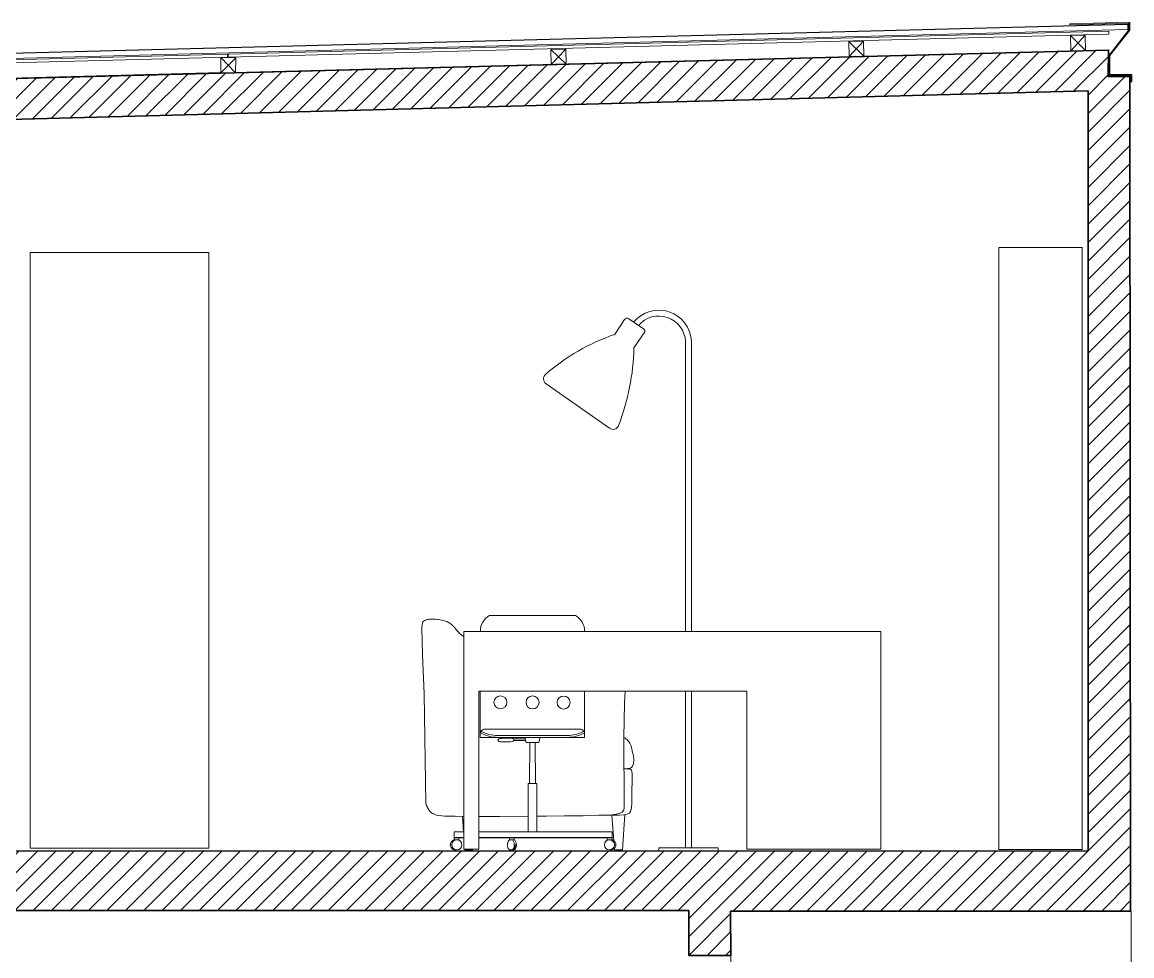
# Model space of a CAD drawing. Header units: metres. Extents: x -2569 to 4336, y -4195 to 694.
# Drawn here: x 3601.1 to 3973.6, y -834.2 to -520.8 of the extents above; entities that cross this region are included whole.
import ezdxf

# ---------------------------------------------------------------- set-up
doc = ezdxf.new("R2010")
doc.units = ezdxf.units.M
doc.header["$LTSCALE"] = 5
doc.header["$MEASUREMENT"] = 0
for name, color, linetype, lineweight in [('A-ELEV-MBE1', 7, 'Continuous', 35), ('A-FLOR-LEVL', 7, 'Continuous', 35), ('A-FURN', 253, 'Continuous', 18), ('A-SECT-PATT', 8, 'Continuous', 18), ('A-WALL-FULL', 7, 'Continuous', 35), ('MURI NON SEZIONATI', 170, 'Continuous', 18), ('TETTO', 36, 'Continuous', 18), ('TETTO ESTERNO', 56, 'Continuous', 25)]:
    doc.layers.add(name, color=color, linetype=linetype, lineweight=lineweight)

msp = doc.modelspace()

# ---------------------------------------------------------------- hatches: boundary and pattern name
at = {"layer": 'A-SECT-PATT'}
h = msp.add_hatch(dxfattribs=at)
h.set_pattern_fill('ANSI31', color=256, scale=35)
h.paths.add_polyline_path([(3972.97, -539.04), (3965.74, -539.04), (3965.83, -530.19), (3672.77, -537.81), (3672.77, -537.86), (3671.33, -537.84), (3483.85, -542.72), (3483.85, -542.72), (3478.85, -542.85), (3382.94, -545.34), (3382.94, -538.96), (3368.94, -538.96), (3368.68, -819), (3382.94, -819.01), (3824.91, -819.02), (3824.91, -834.04), (3838.97, -834.04), (3838.97, -819.16), (3838.97, -834.04), (3838.97, -834.04), (3838.97, -819.16), (3958.97, -819.16), (3973.22, -819.16)])
h.paths.add_polyline_path([(3382.94, -799.04), (3382.94, -558.97), (3518.57, -555.46), (3672.64, -551.46), (3958.97, -543.85), (3958.97, -798.9), (3834.83, -798.95), (3834.83, -798.95), (3814.83, -798.95), (3598.44, -799.04), (3523.44, -799.04)], flags=16)
h.paths.add_polyline_path([(3404.59, -798.61), (3404.59, -787.54), (3417.04, -787.54), (3417.04, -786.39), (3404.59, -786.39), (3404.59, -784.77), (3487.72, -784.77), (3486.92, -784.72), (3484.99, -784.61), (3482.93, -784.49), (3475.39, -784.06), (3470.41, -783.78), (3465.65, -783.5), (3461.92, -783.29), (3458.09, -783.07), (3457.23, -783.06), (3455.92, -783.04), (3452.25, -783), (3450.7, -782.99), (3449.17, -783), (3446.69, -783.02), (3444.21, -783.12), (3443.1, -783.21), (3441.57, -783.44), (3439.05, -783.95), (3436.17, -784.28), (3433.43, -784.49), (3430.89, -784.52), (3429.17, -784.55), (3426.1, -784.58), (3422.1, -784.55), (3420.56, -784.5), (3419.88, -784.47), (3419.19, -784.43), (3418.4, -784.39), (3417.91, -784.33), (3417.25, -784.28), (3416.1, -784.18), (3415.1, -784.02), (3414.64, -783.94), (3413.57, -783.76), (3412.32, -783.57), (3411.38, -783.5), (3410.91, -783.47), (3410.51, -783.46), (3409.71, -783.4), (3408.36, -783.3), (3407.38, -783.11), (3406.49, -782.94), (3405.9, -782.52), (3404.96, -781.84), (3404.62, -781.12), (3404.29, -780.41), (3404.03, -778.62), (3404.21, -777.76), (3404.35, -777.09), (3404.64, -776.28), (3403.26, -774.9), (3402.63, -774.27), (3401.21, -773), (3400.19, -772.23), (3399.38, -771.76), (3398.78, -771.46), (3398.42, -771.32), (3397.84, -771.24), (3397.61, -771.26), (3397.19, -771.33), (3396.65, -771.48), (3396.05, -771.63), (3395.79, -771.68), (3395.55, -771.7), (3394.8, -771.7), (3394.28, -770.62), (3394.51, -769.16), (3394.81, -768.42), (3394.99, -767.97), (3395.48, -766.96), (3396.18, -765.86), (3396.77, -764.99), (3397.22, -764.32), (3397.66, -763.81), (3398.48, -762.75), (3399.45, -761.68), (3400.03, -761.03), (3400.41, -760.61), (3401.45, -759.63), (3402.43, -758.79), (3403.6, -757.89), (3404.54, -757.3), (3405.48, -756.72), (3406.29, -756.37), (3406.91, -756.1), (3407.96, -755.77), (3409.14, -755.33), (3410.73, -755.08), (3411.67, -754.89), (3412.69, -754.79), (3414.02, -754.68), (3418.44, -754.59), (3423.55, -754.72), (3428.21, -754.98), (3430.81, -755.13), (3432.67, -755.25), (3445.07, -752.78), (3463.13, -752.01), (3480.87, -752.93), (3489.43, -754.16), (3495.85, -755.7), (3497.04, -756.43), (3498.49, -756.51), (3500.9, -756.63), (3503.3, -756.9), (3505.84, -757.24), (3507.06, -757.45), (3510.5, -758.27), (3512.17, -758.81), (3514.14, -759.65), (3516.55, -760.84), (3518.4, -761.89), (3520.18, -763), (3522.27, -764.44), (3524.52, -766.16), (3525.98, -767.27), (3527.45, -768.87), (3528.73, -770.27), (3529.58, -771.66), (3530.35, -773.15), (3530.53, -773.81), (3530.75, -774.56), (3530.59, -775.97), (3529.97, -777), (3529.48, -777.61), (3528.99, -778.21), (3528.67, -778.64), (3528.07, -779.53), (3527.66, -780.12), (3526.26, -781.75), (3524.55, -782.48), (3523.03, -782.58), (3522.21, -782.55), (3521.75, -782.54), (3521.2, -782.5), (3520.35, -782.5), (3519.4, -782.61), (3518.61, -782.79), (3517.79, -783.1), (3516.52, -783.83), (3515.53, -784.64), (3515.5, -784.77), (3528.81, -784.77), (3528.81, -786.39), (3518.07, -786.39), (3518.07, -787.54), (3528.81, -787.54), (3528.81, -798.61)], flags=0)
h.paths.add_polyline_path([(3404.4, -780.6), (3404.67, -781.29), (3404.86, -781.52), (3404.52, -781.06)], flags=0)
h.paths.add_polyline_path([(3405.28, -782.05), (3405.82, -782.5), (3406.39, -782.78), (3405.59, -782.43)], flags=0)
h.paths.add_polyline_path([(3394.41, -770.81), (3394.65, -771.59), (3395.15, -771.67), (3394.51, -771.45)], flags=0)
h.paths.add_polyline_path([(3412.46, -767.68), (3414.91, -766.23), (3416.13, -765.8), (3418.24, -765.06), (3420.24, -764.56), (3423.56, -763.85), (3426.48, -763.51), (3430.04, -763.09), (3432.3, -762.88), (3435.35, -762.65), (3438.84, -762.51), (3441.37, -762.54), (3444.45, -762.72), (3447.53, -762.95), (3450.36, -763.17), (3452.94, -763.35), (3456.86, -763.64), (3458.41, -763.71), (3460.14, -763.79), (3461.43, -763.83), (3462.72, -763.85), (3463.89, -763.87), (3464.82, -763.87), (3466.76, -763.88), (3471.04, -763.87), (3475.84, -763.83), (3478.91, -763.82), (3486.4, -763.88), (3493.29, -764.08), (3496.14, -764.24), (3500.15, -764.57), (3501.97, -764.8), (3502.97, -764.91), (3504.37, -765.13), (3505.35, -765.28), (3507.2, -765.58), (3507.95, -765.78), (3508.97, -766.05), (3510.66, -766.5), (3512.02, -766.96), (3513.24, -767.34), (3514.51, -767.76), (3515.26, -768), (3516.03, -768.26), (3516.95, -768.55), (3517.77, -768.81), (3518.46, -768.97), (3519.59, -769.23), (3520, -769.32), (3520.49, -769.41), (3521.19, -769.59), (3522.29, -769.86), (3523.28, -770.17), (3523.85, -770.33), (3525.03, -771.11), (3526.24, -772.22), (3526.84, -772.95), (3527.31, -773.48), (3527.86, -774.08), (3528.52, -774.72), (3529.2, -775.64), (3529.48, -776.01), (3530.02, -776.89), (3530.41, -776.34), (3530.54, -775.86), (3530.27, -776.59), (3529.89, -777.08), (3529.88, -776.78), (3529.73, -776.42), (3529.48, -776.01), (3528.69, -774.95), (3528.24, -774.45), (3527.86, -774.08), (3527.31, -773.48), (3526.84, -772.95), (3526.58, -772.63), (3525.97, -771.98), (3525.43, -771.48), (3524.9, -771.02), (3524.32, -770.64), (3523.72, -770.3), (3522.29, -769.86), (3521.19, -769.59), (3520.49, -769.41), (3519.9, -769.3), (3519.16, -769.13), (3518.46, -768.97), (3517.77, -768.81), (3516.95, -768.55), (3516.03, -768.26), (3515.26, -768), (3514.51, -767.76), (3513.24, -767.34), (3512.02, -766.96), (3510.94, -766.6), (3510.13, -766.36), (3508.97, -766.05), (3507.95, -765.78), (3507.2, -765.58), (3505.35, -765.28), (3504.37, -765.13), (3502.97, -764.91), (3501.97, -764.8), (3500.15, -764.57), (3496.14, -764.24), (3493.29, -764.08), (3486.4, -763.88), (3478.91, -763.82), (3475.84, -763.83), (3471.04, -763.87), (3466.76, -763.88), (3464.82, -763.87), (3463.89, -763.87), (3462.72, -763.85), (3461.43, -763.83), (3460.14, -763.79), (3458.41, -763.71), (3456.86, -763.64), (3452.94, -763.35), (3450.36, -763.17), (3447.53, -762.95), (3444.45, -762.72), (3441.37, -762.54), (3438.84, -762.51), (3435.35, -762.65), (3432.3, -762.88), (3430.36, -763.06), (3429.71, -763.13), (3426.48, -763.51), (3423.56, -763.85), (3420.24, -764.56), (3418.77, -764.92), (3417.84, -765.19), (3416.13, -765.8), (3414.91, -766.23), (3412.46, -767.68), (3411.49, -768.33), (3410.06, -769.37), (3409.67, -769.73), (3410.96, -768.69)], flags=0)
h.paths.add_polyline_path([(3603.81, -798.1), (3603.81, -598.1), (3663.81, -598.1), (3663.81, -798.1)], flags=0)
h.paths.add_polyline_path([(3805.34, -771.42), (3805.56, -771.16), (3805.2, -771.23)], flags=0)
h.paths.add_polyline_path([(3804.21, -771.37), (3804.55, -771.4), (3804.66, -771.37)], flags=0)
h.paths.add_polyline_path([(3748.72, -796.94, 1), (3745.34, -796.94, 1)], flags=0)
edge = h.paths.add_edge_path(flags=0)
edge.add_line((3736.59, -783.01), (3736.09, -746.26))
edge.add_line((3736.09, -746.26), (3735.52, -733.18))
edge.add_line((3735.52, -733.18), (3735.31, -724.25))
edge.add_line((3735.31, -724.25), (3735.38, -723.2))
edge.add_line((3735.38, -723.2), (3735.49, -722.07))
edge.add_line((3735.49, -722.07), (3736.48, -721.45))
edge.add_line((3736.48, -721.45), (3738.02, -721.18))
edge.add_line((3738.02, -721.18), (3739.42, -721.15))
edge.add_line((3739.42, -721.15), (3740.7, -721.28))
edge.add_line((3740.7, -721.28), (3742.43, -721.59))
edge.add_line((3742.43, -721.59), (3743.84, -722.05))
edge.add_line((3743.84, -722.05), (3744.44, -722.42))
edge.add_line((3744.44, -722.42), (3744.65, -722.51))
edge.add_line((3744.65, -722.51), (3745.25, -723.01))
edge.add_line((3745.25, -723.01), (3746.04, -723.67))
edge.add_line((3746.04, -723.67), (3746.64, -724.44))
edge.add_line((3746.64, -724.44), (3747.17, -725.09))
edge.add_line((3747.17, -725.09), (3747.39, -725.36))
edge.add_line((3747.39, -725.36), (3747.67, -725.68))
edge.add_line((3747.67, -725.68), (3747.99, -726.01))
edge.add_line((3747.99, -726.01), (3748.24, -726.23))
edge.add_line((3748.24, -726.23), (3748.71, -726.6))
edge.add_line((3748.71, -726.6), (3749.12, -726.87))
edge.add_line((3749.12, -726.87), (3749.38, -727.04))
edge.add_line((3749.38, -727.04), (3749.38, -725.36))
edge.add_line((3749.38, -725.36), (3754.95, -725.36))
edge.add_arc((3760.79, -725.13), 5.85, 118.2955, 182.2448, ccw=False)
edge.add_line((3758.02, -719.98), (3786.85, -719.98))
edge.add_arc((3784.07, -725.13), 5.85, -2.2448, 61.7045, ccw=False)
edge.add_line((3789.92, -725.36), (3823.83, -725.36))
edge.add_line((3823.83, -725.36), (3823.83, -628))
edge.add_arc((3814.86, -628.42), 8.98, 2.6759, 139.3519)
edge.add_line((3808.05, -622.57), (3809.7, -623.69))
edge.add_arc((3809.14, -624.52), 1, -34.2239, 55.7761, ccw=False)
edge.add_line((3809.96, -625.08), (3806.51, -630.16))
edge.add_arc((3728.69, -628.22), 77.84, 338.9972, 358.5722, ccw=False)
edge.add_arc((3799.46, -655.48), 2, 234.9303, 341.3904, ccw=False)
edge.add_line((3798.31, -657.12), (3776.98, -642.14))
edge.add_arc((3778.13, -640.5), 2, 126.9444, 234.9303, ccw=False)
edge.add_arc((3822.18, -691.05), 69.05, 108.8013, 130.9561, ccw=False)
edge.add_line((3799.93, -625.69), (3803.35, -620.59))
edge.add_arc((3804.18, -621.15), 1, 55.7761, 146.1363, ccw=False)
edge.add_line((3804.74, -620.32), (3806.39, -621.44))
edge.add_arc((3814.86, -628.42), 10.98, 2.4198, 140.526, ccw=False)
edge.add_line((3825.83, -627.95), (3825.83, -725.36))
edge.add_line((3825.83, -725.36), (3889.38, -725.36))
edge.add_line((3889.38, -725.36), (3889.38, -798.36))
edge.add_line((3889.38, -798.36), (3844.38, -798.36))
edge.add_line((3844.38, -798.36), (3844.38, -745.36))
edge.add_line((3844.38, -745.36), (3803.51, -745.36))
edge.add_line((3803.51, -745.36), (3803.37, -749.38))
edge.add_line((3803.37, -749.38), (3803.06, -760.86))
edge.add_line((3803.06, -760.86), (3804.19, -761.56))
edge.add_line((3804.19, -761.56), (3804.88, -762.39))
edge.add_line((3804.88, -762.39), (3805.41, -763.43))
edge.add_line((3805.41, -763.43), (3805.8, -764.74))
edge.add_line((3805.8, -764.74), (3806.06, -765.92))
edge.add_line((3806.06, -765.92), (3806.19, -766.48))
edge.add_line((3806.19, -766.48), (3806.47, -767.8))
edge.add_line((3806.47, -767.8), (3806.46, -768.57))
edge.add_line((3806.46, -768.57), (3806.45, -769.44))
edge.add_line((3806.45, -769.44), (3805.91, -770.9))
edge.add_line((3805.91, -770.9), (3804.73, -771.43))
edge.add_line((3804.73, -771.43), (3804.79, -771.43))
edge.add_line((3804.79, -771.43), (3805.68, -771.6))
edge.add_line((3805.68, -771.6), (3805.84, -772.48))
edge.add_line((3805.84, -772.48), (3805.87, -773.66))
edge.add_line((3805.87, -773.66), (3805.81, -780.97))
edge.add_line((3805.81, -780.97), (3805.74, -783.81))
edge.add_line((3805.74, -783.81), (3805.54, -785.56))
edge.add_line((3805.54, -785.56), (3804.77, -786.52))
edge.add_line((3804.77, -786.52), (3803.46, -786.8))
edge.add_line((3803.46, -786.8), (3802.66, -798.62))
edge.add_line((3802.66, -798.62), (3799.94, -798.62))
edge.add_line((3799.94, -798.62), (3799.91, -798.19))
edge.add_arc((3798.77, -796.94), 1.69, 261.2448, 312.5264, ccw=False)
edge.add_arc((3798.25, -796.94), 1.69, 180, 278.7552, ccw=False)
edge.add_arc((3798.25, -796.94), 1.69, 114.447, 180, ccw=False)
edge.add_line((3797.56, -795.41), (3797.56, -794.57))
edge.add_line((3797.56, -794.57), (3772.58, -794.57))
edge.add_line((3772.58, -794.57), (3766.34, -794.57))
edge.add_line((3766.34, -794.57), (3766.34, -795.38))
edge.add_ellipse((3766.2, -796.95), major_axis=(0, 1.68), ratio=0.488012, start_angle=270, end_angle=360, ccw=False)
edge.add_ellipse((3766.2, -796.95), major_axis=(0, 1.68), ratio=0.488012, start_angle=180, end_angle=270, ccw=False)
edge.add_line((3766.68, -798.63), (3765.52, -798.63))
edge.add_line((3765.52, -798.63), (3764.87, -798.63))
edge.add_ellipse((3764.87, -796.95), major_axis=(0, 1.68), ratio=0.488012, start_angle=11.103, end_angle=180, ccw=False)
edge.add_line((3764.72, -795.3), (3764.72, -795.26))
edge.add_line((3764.72, -795.26), (3764.73, -794.57))
edge.add_line((3764.73, -794.57), (3754.38, -794.57))
edge.add_line((3754.38, -794.57), (3754.38, -798.36))
edge.add_line((3754.38, -798.36), (3752.44, -798.36))
edge.add_line((3752.44, -798.36), (3752.43, -798.62))
edge.add_line((3752.43, -798.62), (3749.38, -798.62))
edge.add_line((3749.38, -798.62), (3749.38, -794.57))
edge.add_line((3749.38, -794.57), (3747.73, -794.57))
edge.add_line((3747.73, -794.57), (3747.73, -795.26))
edge.add_line((3747.73, -795.26), (3746.12, -795.26))
edge.add_line((3746.12, -795.26), (3746.12, -794.57))
edge.add_line((3746.12, -794.57), (3746.12, -792.57))
edge.add_line((3746.12, -792.57), (3749.29, -792.57))
edge.add_line((3749.29, -792.57), (3748.92, -787.37))
edge.add_line((3748.92, -787.37), (3746.47, -787.35))
edge.add_line((3746.47, -787.35), (3743.96, -787.3))
edge.add_line((3743.96, -787.3), (3742.88, -787.26))
edge.add_line((3742.88, -787.26), (3741.98, -787.22))
edge.add_line((3741.98, -787.22), (3740.98, -787.06))
edge.add_line((3740.98, -787.06), (3740.25, -786.94))
edge.add_line((3740.25, -786.94), (3739.54, -786.64))
edge.add_line((3739.54, -786.64), (3738.42, -786.16))
edge.add_line((3738.42, -786.16), (3737.79, -785.42))
edge.add_line((3737.79, -785.42), (3737.59, -785.19))
edge.add_line((3737.59, -785.19), (3737.32, -784.66))
edge.add_line((3737.32, -784.66), (3736.94, -783.9))
edge.add_line((3736.94, -783.9), (3736.59, -783.01))
h.paths.add_polyline_path([(3741.42, -721.38), (3743.1, -721.76), (3743.63, -721.99), (3742.83, -721.7), (3741.42, -721.38), (3740.09, -721.21), (3739.41, -721.17), (3738.7, -721.16), (3737.38, -721.25), (3737.23, -721.29), (3738.46, -721.16), (3739.88, -721.18)], flags=0)
h.paths.add_polyline_path([(3766.17, -761.37), (3766.43, -761.37), (3765.94, -761.28)], flags=0)
h.paths.add_polyline_path([(3761.17, -760.24), (3784.09, -760.24, 0.115129), (3789.69, -758.84, 0.14739), (3788.8, -758.13), (3756.07, -758.13, 0.14739), (3755.18, -758.84, 0.123044)], flags=0)
h.paths.add_polyline_path([(3804.73, -762.14), (3804.92, -762.49), (3804.49, -761.85), (3804.17, -761.6)], flags=0)
h.paths.add_polyline_path([(3799.13, -787.02), (3799.39, -787.01), (3799.13, -787.01)], flags=0)
h.paths.add_polyline_path([(3770.97, -792.57), (3770.97, -776.35), (3771.45, -776.35), (3771.52, -762.58), (3770.33, -762.58), (3766.17, -761.95), (3766.17, -760.86), (3754.93, -760.86), (3754.93, -759.33, 0.128582), (3761.17, -760.86), (3772.43, -760.86), (3784.09, -760.86, 0.120656), (3789.93, -759.33), (3789.93, -760.86), (3775.03, -760.86), (3774.53, -762.58), (3773.34, -762.58), (3773.42, -776.36), (3773.9, -776.36), (3773.9, -792.57)], flags=0)
h.paths.add_polyline_path([(3745.79, -723.46), (3745.75, -723.43), (3746.05, -723.76), (3745.91, -723.59)], flags=0)
h.paths.add_polyline_path([(3763.87, -749.1, -1), (3759.51, -749.1, -1)], flags=0)
edge = h.paths.add_edge_path(flags=0)
edge.add_ellipse((3765.52, -796.95), major_axis=(0, 1.68), ratio=0.488012, start_angle=270, end_angle=360, ccw=False)
edge.add_line((3766.35, -796.95), (3766.68, -796.95))
edge.add_ellipse((3765.86, -796.95), major_axis=(0, 1.68), ratio=0.488012, start_angle=180, end_angle=270, ccw=False)
edge.add_ellipse((3765.52, -796.95), major_axis=(0, 1.68), ratio=0.488012, start_angle=180, end_angle=270)
edge.add_ellipse((3765.52, -796.95), major_axis=(0, 1.68), ratio=0.488012, start_angle=270, end_angle=360)
edge.add_line((3766.01, -795.26), (3765.52, -795.26))
h.paths.add_polyline_path([(3774.63, -749.12, -1), (3770.27, -749.12, -1)], flags=0)
h.paths.add_polyline_path([(3785.08, -749.16, -1), (3780.72, -749.16, -1)], flags=0)
h.paths.add_polyline_path([(3802.59, -785.92), (3803.15, -785.2), (3803.18, -784.72), (3802.9, -785.76)], flags=0)
h.paths.add_polyline_path([(3929.01, -798.47), (3929.01, -596.47), (3957.01, -596.47), (3957.01, -798.47)], flags=0)

# ---------------------------------------------------------------- linework, layer by layer
at = {"layer": 'A-ELEV-MBE1'}
for p, q in [((3672.76, -537.79), (3965.83, -530.19)), ((3518.21, -541.69), (3667.76, -537.81)), ((3672.64, -551.46), (3958.97, -543.85)), ((3973.64, -540.68), (3973.34, -540.68)), ((3518.57, -555.46), (3672.64, -551.46)), ((3958.97, -798.9), (3598.44, -799.04)), ((3958.97, -819.2), (3958.97, -819.2))]:
    msp.add_line(p, q, dxfattribs=at)
msp.add_lwpolyline([(3965.83, -530.19), (3965.74, -539.04)], dxfattribs=at)
at = {"layer": 'A-FLOR-LEVL'}
for p, q in [((3965.74, -539.04), (3972.97, -539.04)), ((3958.97, -543.85), (3958.97, -798.9)), ((3958.97, -819.16), (3958.97, -819.18))]:
    msp.add_line(p, q, dxfattribs=at)
at = {"layer": 'A-FURN'}
for p, q in [((3929.01, -798.47), (3929.01, -596.47)), ((3929.01, -596.47), (3957.01, -596.47)), ((3957.01, -596.47), (3957.01, -798.47)), ((3799.93, -625.69), (3803.35, -620.59)), ((3804.74, -620.32), (3809.7, -623.69)), ((3809.96, -625.08), (3806.51, -630.16)), ((3823.83, -725.36), (3823.83, -628)), ((3825.83, -627.95), (3825.83, -725.36)), ((3776.98, -642.14), (3798.31, -657.12)), ((3735.38, -723.2), (3735.46, -722.41)), ((3735.46, -722.41), (3735.59, -722.07)), ((3735.59, -722.07), (3735.75, -721.94)), ((3735.75, -721.94), (3735.88, -721.83)), ((3735.88, -721.83), (3736.17, -721.64)), ((3736.17, -721.64), (3736.41, -721.53)), ((3736.41, -721.53), (3736.59, -721.47)), ((3736.59, -721.47), (3736.89, -721.39)), ((3736.89, -721.39), (3737.1, -721.34)), ((3737.1, -721.34), (3737.57, -721.26)), ((3737.57, -721.26), (3737.83, -721.23)), ((3737.83, -721.23), (3737.96, -721.21)), ((3737.96, -721.21), (3738.51, -721.17)), ((3738.51, -721.17), (3738.95, -721.16)), ((3738.95, -721.16), (3739.41, -721.17)), ((3739.41, -721.17), (3739.72, -721.19)), ((3739.72, -721.19), (3739.87, -721.2)), ((3739.87, -721.2), (3740.51, -721.26)), ((3740.51, -721.26), (3740.83, -721.3)), ((3740.83, -721.3), (3741.97, -721.51)), ((3741.97, -721.51), (3742.66, -721.66)), ((3742.66, -721.66), (3743.24, -721.85)), ((3743.24, -721.85), (3743.63, -721.99)), ((3743.63, -721.99), (3743.84, -722.08)), ((3743.84, -722.08), (3744.11, -722.21)), ((3744.11, -722.21), (3744.44, -722.42)), ((3744.44, -722.42), (3744.65, -722.51)), ((3744.65, -722.51), (3745.25, -723.01)), ((3758.02, -719.98), (3786.85, -719.98)), ((3735.31, -724.25), (3735.38, -723.2)), ((3735.52, -733.18), (3735.31, -724.25)), ((3745.25, -723.01), (3745.64, -723.34)), ((3745.64, -723.34), (3745.79, -723.46)), ((3745.79, -723.46), (3745.91, -723.59)), ((3745.91, -723.59), (3746.05, -723.76)), ((3746.05, -723.76), (3746.15, -723.87)), ((3746.15, -723.87), (3746.44, -724.2)), ((3746.44, -724.2), (3746.64, -724.44)), ((3746.64, -724.44), (3746.92, -724.79)), ((3746.92, -724.79), (3747.17, -725.09)), ((3747.17, -725.09), (3747.39, -725.36)), ((3747.39, -725.36), (3747.67, -725.68)), ((3747.67, -725.68), (3747.99, -726.01)), ((3747.99, -726.01), (3748.24, -726.23)), ((3748.24, -726.23), (3748.71, -726.6)), ((3749.38, -798.36), (3749.38, -725.36)), ((3749.38, -725.36), (3889.38, -725.36)), ((3889.38, -725.36), (3889.38, -798.36)), ((3748.71, -726.6), (3749.12, -726.87)), ((3749.12, -726.87), (3749.38, -727.04)), ((3736.09, -746.26), (3735.52, -733.18)), ((3736.59, -783.01), (3736.09, -746.26)), ((3754.38, -798.36), (3754.38, -745.36)), ((3754.38, -745.36), (3844.38, -745.36)), ((3803.51, -745.49), (3803.37, -749.38)), ((3803.51, -745.36), (3803.51, -745.49)), ((3823.83, -797.95), (3823.83, -745.36)), ((3825.83, -745.36), (3825.83, -797.95)), ((3844.38, -798.36), (3844.38, -745.36)), ((3803.37, -749.38), (3803.06, -760.89)), ((3756.07, -758.13), (3788.8, -758.13)), ((3760.77, -760.24), (3784.09, -760.24)), ((3769.98, -761.37), (3766.17, -761.37)), ((3766.17, -761.37), (3766.17, -761.95)), ((3766.17, -761.95), (3770.15, -761.94)), ((3769.83, -760.86), (3770.33, -762.58)), ((3770.33, -762.58), (3771.52, -762.58)), ((3771.52, -762.58), (3771.45, -776.36)), ((3773.34, -762.58), (3771.52, -762.58)), ((3774.53, -762.58), (3773.34, -762.58)), ((3773.34, -762.58), (3773.42, -776.36)), ((3775.03, -760.86), (3774.53, -762.58)), ((3803.06, -760.89), (3803.25, -783.36)), ((3803.32, -761.02), (3803.06, -760.89)), ((3803.5, -761.13), (3803.32, -761.02)), ((3803.79, -761.31), (3803.5, -761.13)), ((3804.17, -761.6), (3803.79, -761.31)), ((3804.48, -761.9), (3804.17, -761.6)), ((3804.72, -762.19), (3804.48, -761.9)), ((3804.92, -762.49), (3804.72, -762.19)), ((3805.08, -762.77), (3804.92, -762.49)), ((3805.41, -763.43), (3805.08, -762.77)), ((3805.57, -763.95), (3805.41, -763.43)), ((3805.8, -764.74), (3805.57, -763.95)), ((3806.06, -765.92), (3805.8, -764.74)), ((3806.19, -766.48), (3806.06, -765.92)), ((3806.38, -767.39), (3806.19, -766.48)), ((3805.29, -771.18), (3805.5, -771.08)), ((3805.5, -771.08), (3805.69, -771)), ((3805.69, -771), (3805.84, -770.82)), ((3805.84, -770.82), (3806.07, -770.47)), ((3806.07, -770.47), (3806.25, -769.98)), ((3806.25, -769.98), (3806.35, -769.58)), ((3806.35, -769.58), (3806.45, -769)), ((3806.47, -768.08), (3806.38, -767.39)), ((3806.45, -769), (3806.46, -768.57)), ((3806.46, -768.57), (3806.47, -768.08)), ((3803.59, -771.37), (3803.13, -771.38)), ((3804.21, -771.37), (3803.59, -771.37)), ((3804.08, -771.37), (3804.38, -771.36)), ((3804.47, -771.39), (3804.21, -771.37)), ((3804.38, -771.36), (3804.7, -771.32)), ((3804.79, -771.43), (3804.47, -771.39)), ((3804.7, -771.32), (3804.93, -771.28)), ((3805.02, -771.48), (3804.79, -771.43)), ((3804.93, -771.28), (3805.05, -771.25)), ((3805.23, -771.54), (3805.02, -771.48)), ((3805.05, -771.25), (3805.29, -771.18)), ((3805.42, -771.62), (3805.23, -771.54)), ((3805.57, -771.73), (3805.42, -771.62)), ((3805.69, -771.88), (3805.57, -771.73)), ((3805.77, -772.09), (3805.69, -771.88)), ((3805.82, -772.39), (3805.77, -772.09)), ((3805.85, -772.88), (3805.82, -772.39)), ((3805.82, -780.65), (3805.87, -773.66)), ((3805.87, -773.66), (3805.85, -772.88)), ((3771.45, -776.36), (3770.97, -776.36)), ((3770.97, -776.36), (3770.97, -792.57)), ((3773.42, -776.36), (3771.45, -776.35)), ((3773.42, -776.36), (3773.9, -776.36)), ((3773.9, -776.36), (3773.9, -792.57)), ((3805.75, -783.13), (3805.8, -781.27)), ((3805.8, -781.27), (3805.82, -780.65)), ((3736.86, -783.69), (3736.59, -783.01)), ((3737.16, -784.33), (3736.86, -783.69)), ((3737.32, -784.66), (3737.16, -784.33)), ((3737.59, -785.19), (3737.32, -784.66)), ((3737.79, -785.42), (3737.59, -785.19)), ((3738.01, -785.68), (3737.79, -785.42)), ((3738.23, -785.9), (3738.01, -785.68)), ((3738.59, -786.17), (3738.23, -785.9)), ((3802.59, -785.92), (3801.85, -786.32)), ((3803, -785.4), (3802.59, -785.92)), ((3803.18, -784.72), (3803, -785.4)), ((3803.25, -783.36), (3803.18, -784.72)), ((3804.97, -786.26), (3805.39, -785.75)), ((3805.39, -785.75), (3805.59, -785.09)), ((3805.59, -785.09), (3805.69, -784.25)), ((3805.69, -784.25), (3805.75, -783.13)), ((3805.77, -783.2), (3805.75, -783.21)), ((3738.91, -786.37), (3738.59, -786.17)), ((3739.54, -786.64), (3738.91, -786.37)), ((3740.25, -786.94), (3739.54, -786.64)), ((3740.98, -787.06), (3740.25, -786.94)), ((3741.98, -787.22), (3740.98, -787.06)), ((3742.88, -787.26), (3741.98, -787.22)), ((3743.96, -787.3), (3742.88, -787.26)), ((3746.47, -787.35), (3743.96, -787.3)), ((3748.92, -787.37), (3746.47, -787.35)), ((3749.29, -792.57), (3748.92, -787.37)), ((3749.38, -787.38), (3748.92, -787.37)), ((3761.36, -787.38), (3754.38, -787.41)), ((3770.97, -787.33), (3761.36, -787.38)), ((3777.01, -787.29), (3773.9, -787.31)), ((3783.2, -787.24), (3777.01, -787.29)), ((3789.4, -787.14), (3783.2, -787.24)), ((3794.69, -787.01), (3789.4, -787.14)), ((3796.68, -786.94), (3794.69, -787.01)), ((3796.53, -786.95), (3797.96, -786.98)), ((3797.96, -786.98), (3799.39, -787.01)), ((3799.67, -786.72), (3798.86, -786.96)), ((3799.72, -795.55), (3799.13, -787.01)), ((3799.39, -787.01), (3801.56, -786.99)), ((3800.66, -786.6), (3799.67, -786.72)), ((3801.25, -786.46), (3800.66, -786.6)), ((3801.85, -786.32), (3801.25, -786.46)), ((3801.56, -786.99), (3803.16, -786.87)), ((3803.46, -786.8), (3802.66, -798.62)), ((3803.16, -786.87), (3804.26, -786.63)), ((3804.26, -786.63), (3804.97, -786.26)), ((3746.12, -794.57), (3746.12, -792.57)), ((3746.12, -792.57), (3749.38, -792.57)), ((3754.38, -792.57), (3799.16, -792.57)), ((3799.16, -795.3), (3799.16, -792.57)), ((3745.34, -796.94), (3744.83, -796.94)), ((3746.12, -794.46), (3749.38, -794.46)), ((3746.12, -794.57), (3749.38, -794.57)), ((3746.12, -795.3), (3746.12, -794.57)), ((3747.73, -795.26), (3746.12, -795.26)), ((3746.92, -795.26), (3746.45, -795.26)), ((3747.59, -795.26), (3747.12, -795.26)), ((3747.73, -794.57), (3747.73, -795.41)), ((3754.38, -794.46), (3799.16, -794.46)), ((3754.38, -794.57), (3772.7, -794.57)), ((3765.52, -795.26), (3765.05, -795.26)), ((3766.2, -795.26), (3765.73, -795.26)), ((3766.35, -796.95), (3767.02, -796.95)), ((3799.16, -794.57), (3772.58, -794.57)), ((3797.56, -794.57), (3797.56, -795.41)), ((3797.56, -795.26), (3799.16, -795.26)), ((3797.69, -795.26), (3798.16, -795.26)), ((3798.37, -795.26), (3798.84, -795.26)), ((3799.94, -796.94), (3800.45, -796.94)), ((3749.38, -798.36), (3754.38, -798.36)), ((3749.71, -798.62), (3749.69, -798.36)), ((3752.43, -798.62), (3749.71, -798.62)), ((3752.44, -798.36), (3752.43, -798.62)), ((3765.52, -798.63), (3764.87, -798.63)), ((3766.2, -798.63), (3765.52, -798.63)), ((3799.94, -798.62), (3799.91, -798.19)), ((3802.66, -798.62), (3799.94, -798.62)), ((3889.38, -798.36), (3844.38, -798.36)), ((3929.01, -798.47), (3957.01, -798.47))]:
    msp.add_line(p, q, dxfattribs=at)
for points in [[(3603.81, -798.1), (3663.81, -798.1), (3663.81, -598.1), (3603.81, -598.1), (3603.81, -798.1)], [(3754.93, -745.36), (3754.93, -760.86), (3772.43, -760.86)], [(3789.93, -745.36), (3789.93, -760.86), (3772.43, -760.86)], [(3766.17, -761.37), (3765.94, -761.28), (3765.57, -761.21), (3765.1, -761.17), (3764.57, -761.14), (3764, -761.13), (3763.43, -761.13), (3762.88, -761.14), (3762.4, -761.17), (3762, -761.2), (3761.68, -761.23), (3761.44, -761.28), (3761.25, -761.32), (3761.12, -761.37), (3761.03, -761.42), (3760.97, -761.48), (3760.92, -761.53), (3760.89, -761.59), (3760.87, -761.65), (3760.86, -761.71), (3760.85, -761.77), (3760.86, -761.82), (3760.87, -761.88), (3760.89, -761.94), (3760.92, -762), (3760.97, -762.05), (3761.03, -762.11), (3761.12, -762.16), (3761.25, -762.21), (3761.44, -762.26), (3761.68, -762.3), (3762, -762.33), (3762.4, -762.36), (3762.89, -762.39), (3763.43, -762.4), (3764.01, -762.39), (3764.58, -762.37), (3765.11, -762.31), (3765.58, -762.23), (3765.94, -762.11), (3766.17, -761.95)], [(3739.06, -786.39), (3738.99, -786.39), (3738.99, -786.32)], [(3746.12, -795.26), (3746.45, -795.26)], [(3764.72, -795.3), (3764.72, -795.26), (3765.05, -795.26)], [(3799.16, -795.26), (3798.84, -795.26)]]:
    msp.add_lwpolyline(points, dxfattribs=at)
for points in [[(3825.83, -627.95, 0.687963), (3806.39, -621.44, 0.674458)], [(3823.83, -628, 0.678808), (3808.05, -622.57, 0.678808)]]:
    msp.add_lwpolyline(points, format="xyb", dxfattribs=at)
for points in [[(3764.73, -794.57), (3766.34, -794.57), (3766.34, -795.26), (3764.73, -795.26)], [(3814.83, -797.95), (3814.83, -798.95), (3834.83, -798.95), (3834.83, -797.95)]]:
    msp.add_lwpolyline(points, close=True, dxfattribs=at)
for centre, radius in [((3761.69, -749.1), 2.18), ((3772.45, -749.12), 2.18), ((3782.9, -749.16), 2.18), ((3747.03, -796.94), 1.69), ((3798.25, -796.94), 1.69)]:
    msp.add_circle(centre, radius, dxfattribs=at)
for centre, radius, start, end in [((3804.18, -621.15), 1, 55.7761, 146.1363), ((3822.18, -691.05), 69.05, 108.8013, 130.9561), ((3809.14, -624.52), 1, 325.7761, 55.7761), ((3728.69, -628.22), 77.84, 338.9972, 358.5722), ((3778.13, -640.5), 2, 126.9444, 234.9303), ((3799.46, -655.48), 2, 234.9303, 341.3904), ((3760.79, -725.13), 5.85, 118.2955, 181.6314), ((3784.07, -725.13), 5.85, 358.3686, 61.7045), ((3756.81, -759.96), 1.97, 111.981, 161.4981), ((3760.97, -748.18), 12.69, 241.5863, 269.1058), ((3760.97, -747.56), 12.69, 242.8358, 269.1058), ((3783.9, -747.56), 12.69, 270.8942, 297.1642), ((3783.9, -748.18), 12.69, 270.8942, 298.4137), ((3788.06, -759.96), 1.97, 18.5019, 68.019), ((3746.52, -796.94), 1.69, 81.2448, 278.7552), ((3798.77, -796.94), 1.69, 261.2448, 98.7552)]:
    msp.add_arc(centre, radius, start, end, dxfattribs=at)
for centre, start_param, end_param in [((3764.87, -796.95), 0, 3.141593), ((3765.52, -796.95), 3.141593, 6.283185), ((3765.86, -796.95), 3.141593, 4.712389), ((3766.2, -796.95), 3.141593, 6.283185)]:
    msp.add_ellipse(centre, major_axis=(0, 1.68), ratio=0.488012, start_param=start_param, end_param=end_param, dxfattribs=at)
at = {"layer": 'A-WALL-FULL'}
for p, q in [((3382.94, -819.01), (3824.91, -819.02)), ((3824.91, -819.02), (3824.97, -834.04)), ((3838.97, -819.16), (3958.97, -819.16)), ((3838.97, -819.16), (3973.22, -819.19)), ((3838.97, -819.16), (3839.04, -834.17))]:
    msp.add_line(p, q, dxfattribs=at)
for points in [[(3973.22, -819.19), (3972.97, -539.04), (3965.74, -539.04), (3965.83, -530.19), (3382.94, -545.34), (3382.94, -538.96)], [(3824.91, -834.04), (3838.97, -834.04)]]:
    msp.add_lwpolyline(points, dxfattribs=at)
at = {"layer": 'MURI NON SEZIONATI'}
for p, q in [((3973.38, -939.04), (3973.45, -819.19)), ((3839.04, -834.17), (3839.04, -1034.17))]:
    msp.add_line(p, q, dxfattribs=at)
at = {"layer": 'TETTO'}
for p, q in [((3952.87, -521.36), (3952.88, -521.66)), ((3972.28, -521.41), (3972.33, -523.21)), ((3367.28, -538.93), (3972.33, -523.21)), ((3670.31, -532.52), (3965.85, -524.86)), ((3670.32, -531.52), (3965.9, -523.85)), ((3958.02, -525.18), (3953.15, -530.39)), ((3965.88, -524.85), (3965.88, -523.85)), ((3878.59, -527.25), (3883.72, -532.21)), ((3883.59, -527.12), (3878.72, -532.34)), ((3953.02, -525.31), (3958.15, -530.26)), ((3383.05, -539.96), (3670.07, -532.52)), ((3383.06, -538.96), (3670.08, -531.52)), ((3667.81, -532.67), (3672.76, -537.79)), ((3670.07, -532.52), (3670.08, -531.52)), ((3670.07, -532.69), (3670.07, -532.69)), ((3670.31, -532.52), (3670.32, -531.52)), ((3778.62, -529.96), (3783.75, -534.91)), ((3783.62, -529.83), (3778.75, -535.04)), ((3672.81, -532.71), (3667.76, -537.81))]:
    msp.add_line(p, q, dxfattribs=at)
for points in [[(3952.87, -521.36), (3972.97, -520.8), (3972.97, -523.52), (3966.3, -531.96), (3966.3, -538.38), (3973.64, -538.38), (3973.64, -540.68)], [(3952.88, -521.66), (3972.67, -521.11), (3972.67, -523.41), (3966, -531.86), (3966, -538.68), (3973.34, -538.68), (3973.34, -540.68)]]:
    msp.add_lwpolyline(points, dxfattribs=at)
for points in [[(3953.02, -525.31), (3958.02, -525.18), (3958.15, -530.26), (3953.15, -530.39)], [(3878.59, -527.25), (3883.59, -527.12), (3883.72, -532.21), (3878.72, -532.34)], [(3667.81, -532.67), (3672.81, -532.71), (3672.77, -537.86), (3667.77, -537.81)], [(3778.62, -529.96), (3783.62, -529.83), (3783.75, -534.91), (3778.75, -535.04)]]:
    msp.add_lwpolyline(points, close=True, dxfattribs=at)
at = {"layer": 'TETTO ESTERNO'}
msp.add_line((3367.23, -537.13), (3972.28, -521.41), dxfattribs=at)

doc.saveas('drawing.dxf')
